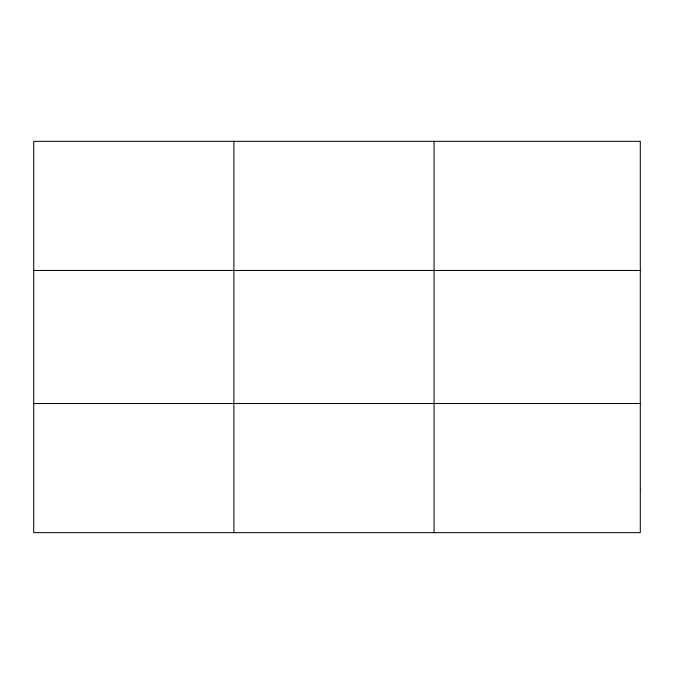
<?xml version="1.0" encoding="UTF-8"?>
<svg xmlns="http://www.w3.org/2000/svg" width="674" height="674" viewBox="0 0 674 674"><rect width="100%" height="100%" fill="white"/><g stroke="black" fill="none" stroke-linecap="round" stroke-linejoin="round"><path stroke-width="1.01" d="M233.878 532.654L233.878 141.346M434.056 532.654L434.056 141.346M33.7 270.476L640.3 270.476M33.7 403.524L640.3 403.524M640.3 489.61L640.3 532.654L33.7 532.654L33.7 141.346L640.3 141.346L640.3 489.61"/></g></svg>
